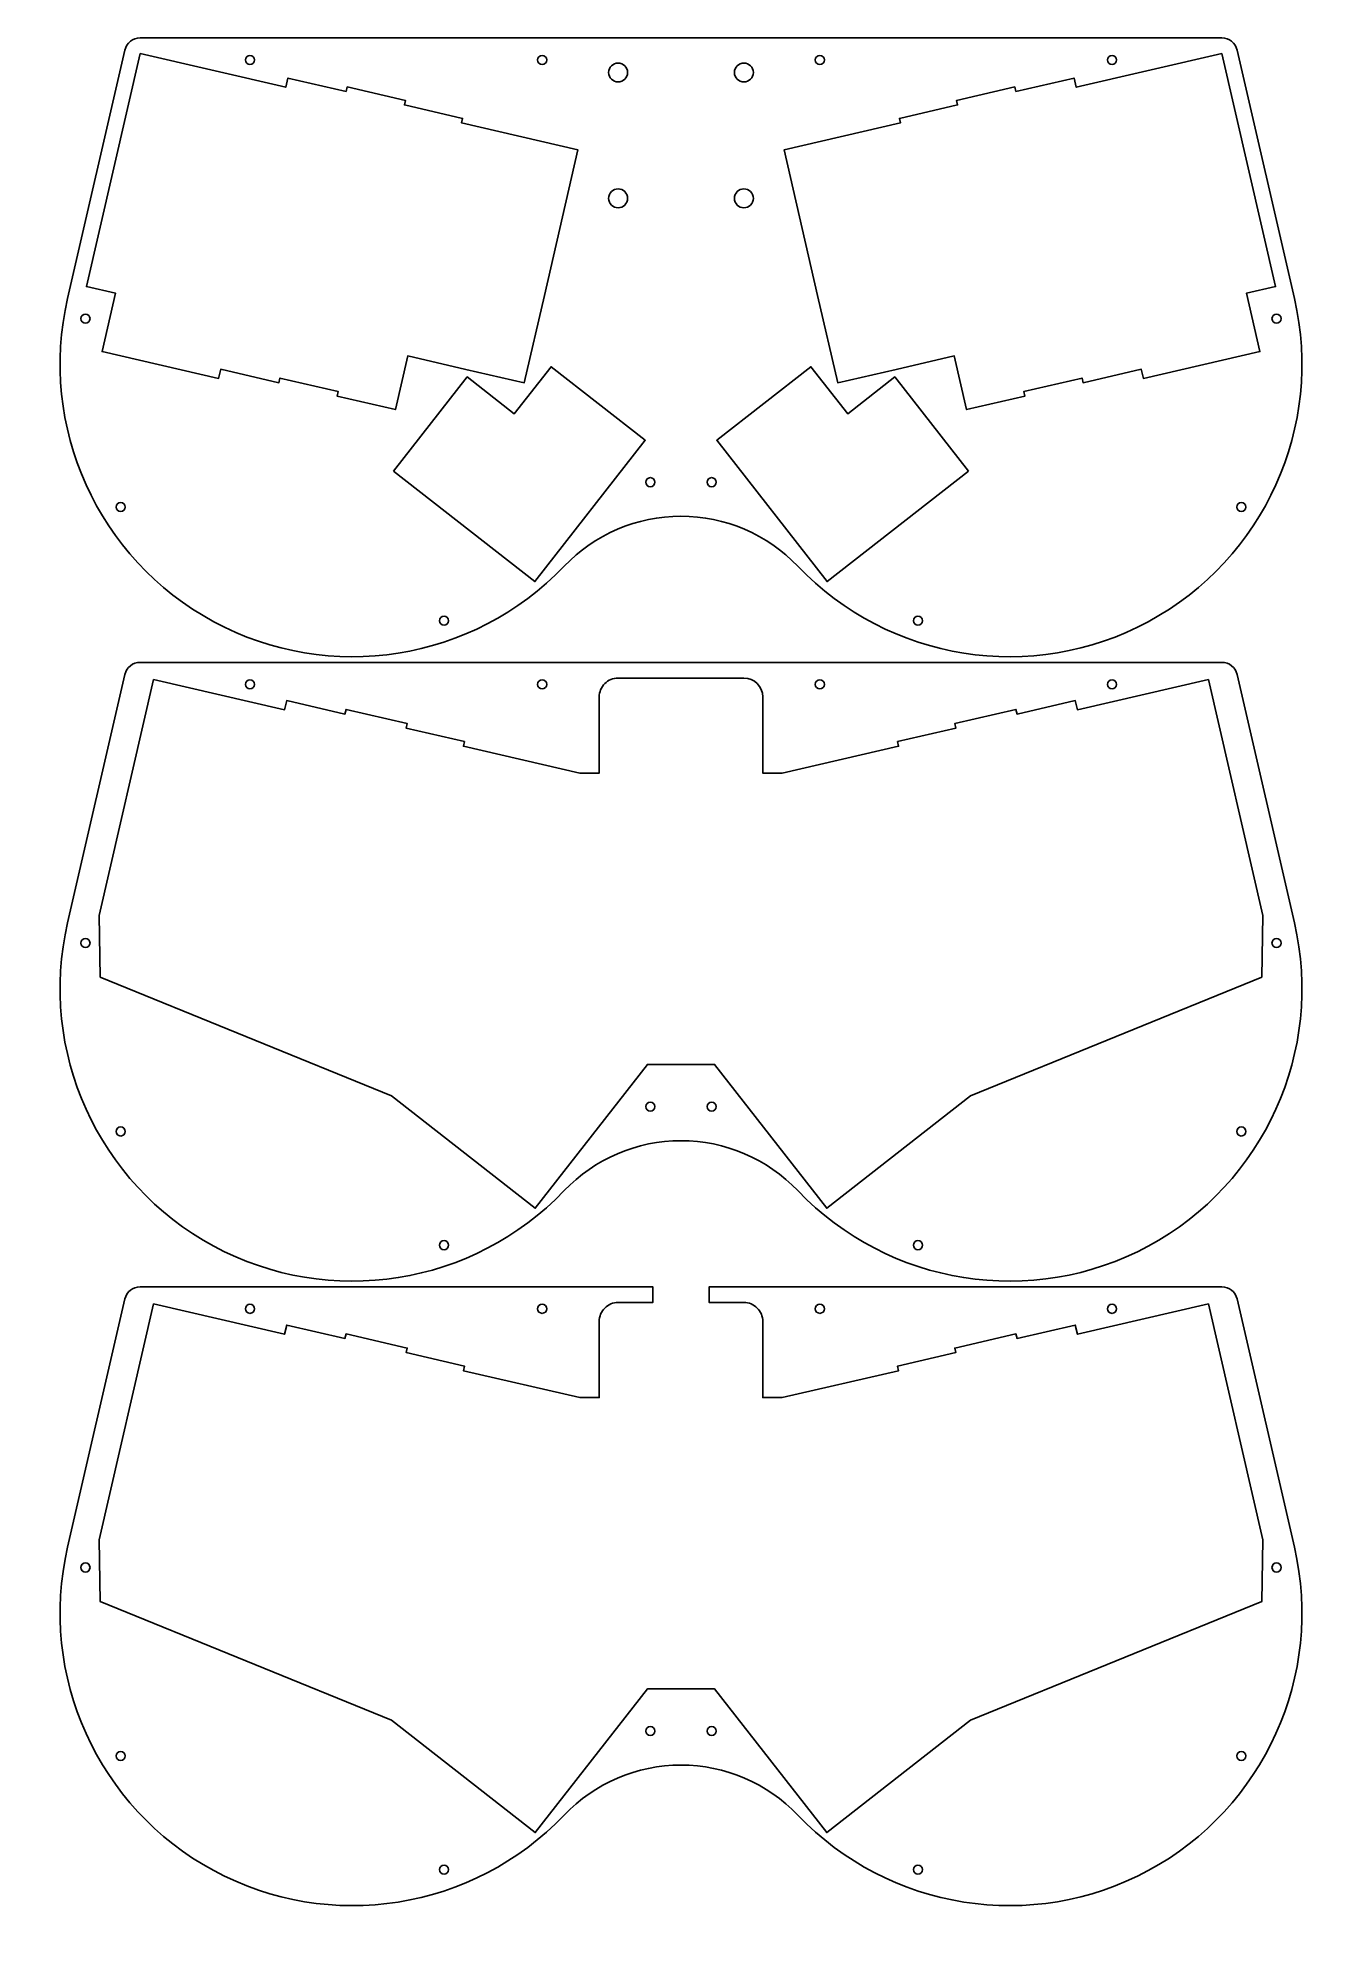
# Model space of a CAD drawing. Extents: x -4 to 405, y -6 to 597.
import ezdxf

# ---------------------------------------------------------------- set-up
doc = ezdxf.new("R2010")
doc.units = 0
doc.layers.get('0').update_dxf_attribs({"linetype": 'CONTINUOUS'})

msp = doc.modelspace()

# ---------------------------------------------------------------- linework, layer by layer
at = {"color": 1}
for points in [[(28.62647, 596.869674), (372.485915, 596.869674)], [(5.533583, 514.070454), (23.754619, 592.994429)], [(28.62647, 591.869674), (11.530189, 517.817549), (20.786704, 515.680514), (16.512634, 497.167482), (53.538697, 488.619343), (54.213549, 491.542454), (72.726582, 487.268382), (73.064007, 488.729938), (91.57704, 484.455868), (91.239612, 482.994313), (109.752645, 478.720243), (113.689286, 495.771718), (132.202319, 491.497649), (150.715349, 487.223579), (157.126455, 514.993125), (167.811629, 561.275704), (130.785566, 569.823844), (131.122994, 571.285399), (112.609964, 575.559469), (112.947389, 577.021024), (94.434359, 581.295094), (94.096931, 579.833539), (75.583901, 584.107609), (74.909046, 581.184499), (28.62647, 591.869674)], [(372.485915, 591.869674), (389.582175, 517.817549), (380.325682, 515.680514), (384.59974, 497.167482), (347.57368, 488.619343), (346.89883, 491.542454), (328.385786, 487.268382), (328.048361, 488.729938), (309.535345, 484.455868), (309.87277, 482.994313), (291.359726, 478.720243), (287.423093, 495.771718), (268.910058, 491.497649), (250.397025, 487.223579), (243.985921, 514.993125), (233.300745, 561.275704), (270.326808, 569.823844), (269.989383, 571.285399), (288.502424, 575.559469), (288.164999, 577.021024), (306.678015, 581.295094), (307.01544, 579.833539), (325.528484, 584.107609), (326.203333, 581.184499), (372.485915, 591.869674)], [(377.357748, 592.994429), (395.578805, 514.070454)], [(64.965496, 589.869674), (64.965496, 589.869674)], [(157.868073, 589.869674), (157.868073, 589.869674)], [(183.556186, 585.869674), (183.556186, 585.869674)], [(223.55619, 585.869674), (223.55619, 585.869674)], [(246.144303, 589.869674), (246.144303, 589.869674)], [(339.046872, 589.869674), (339.046872, 589.869674)], [(183.556186, 545.869673), (183.556186, 545.869673)], [(223.55619, 545.869673), (223.55619, 545.869673)], [(12.679419, 507.62395), (12.679419, 507.62395)], [(391.332941, 507.62395), (391.332941, 507.62395)], [(109.193853, 459.139107), (154.110465, 424.046402), (189.20317, 468.963014), (159.258763, 492.35815), (147.561194, 477.385948), (132.588989, 489.083514), (109.193853, 459.139107)], [(291.918526, 459.139107), (247.001909, 424.046402), (211.909204, 468.963014), (241.853614, 492.35815), (253.55118, 477.385948), (268.523385, 489.083514), (291.918526, 459.139107)], [(192.290484, 455.62813), (192.290484, 455.62813)], [(211.721893, 455.62813), (211.721893, 455.62813)], [(23.883712, 447.741766), (23.883712, 447.741766)], [(380.128662, 447.741766), (380.128662, 447.741766)], [(126.689494, 411.603695), (126.689494, 411.603695)], [(277.322882, 411.603695), (277.322882, 411.603695)], [(28.62647, 398.369673), (372.485915, 398.369673)], [(5.533583, 315.570452), (23.754619, 394.494428)], [(174.556187, 387.369673), (174.556187, 363.150412), (168.411292, 363.150412), (131.385229, 371.698552), (131.722654, 373.160107), (113.209624, 377.434178), (113.547049, 378.895732), (94.05965, 383.394754), (93.722222, 381.933199), (75.209192, 386.207269), (74.534337, 383.284159), (32.880019, 392.900816), (15.558786, 317.87432), (15.912974, 298.292771), (108.492017, 260.552929), (154.196642, 224.844565), (189.905006, 270.549189), (211.207368, 270.549189), (246.915735, 224.844565), (292.620357, 260.552929), (385.199405, 298.292771), (385.553594, 317.87432), (368.232347, 392.900816), (326.57804, 383.284159), (325.90319, 386.207269), (307.390146, 381.933199), (307.052721, 383.394754), (287.565333, 378.895732), (287.902758, 377.434178), (269.38972, 373.160107), (269.727147, 371.698552), (232.701085, 363.150412), (226.556187, 363.150412), (226.556187, 387.369673)], [(220.556188, 393.369673), (180.556189, 393.369673)], [(377.357748, 394.494428), (395.578805, 315.570452)], [(64.965496, 391.369673), (64.965496, 391.369673)], [(157.868073, 391.369673), (157.868073, 391.369673)], [(246.144303, 391.369673), (246.144303, 391.369673)], [(339.046872, 391.369673), (339.046872, 391.369673)], [(12.679419, 309.123949), (12.679419, 309.123949)], [(391.332941, 309.123949), (391.332941, 309.123949)], [(192.290484, 257.128129), (192.290484, 257.128129)], [(211.721893, 257.128129), (211.721893, 257.128129)], [(23.883712, 249.241764), (23.883712, 249.241764)], [(380.128662, 249.241764), (380.128662, 249.241764)], [(126.689494, 213.103694), (126.689494, 213.103694)], [(277.322882, 213.103694), (277.322882, 213.103694)], [(28.626466, 199.869665), (191.556183, 199.869665), (191.556183, 194.869665), (180.556185, 194.869665)], [(220.556184, 194.869665), (209.556184, 194.869665), (209.556184, 199.869665), (372.485912, 199.869665)], [(5.53358, 117.070444), (23.754615, 195.99442)], [(174.556183, 188.869665), (174.556183, 164.650404), (168.411288, 164.650404), (131.385226, 173.198544), (131.72265, 174.660099), (113.209621, 178.934169), (113.547045, 180.395724), (94.059646, 184.894746), (93.722218, 183.43319), (75.209189, 187.707261), (74.534333, 184.78415), (32.880015, 194.400808), (15.558783, 119.374312), (15.91297, 99.792763), (108.492014, 62.052921), (154.196638, 26.344557), (189.905002, 72.049181), (211.207364, 72.049181), (246.915731, 26.344557), (292.620353, 62.052921), (385.199402, 99.792763), (385.553591, 119.374312), (368.232343, 194.400808), (326.578036, 184.78415), (325.903187, 187.707261), (307.390143, 183.43319), (307.052718, 184.894746), (287.56533, 180.395724), (287.902755, 178.934169), (269.389716, 174.660099), (269.727144, 173.198544), (232.701081, 164.650404), (226.556184, 164.650404), (226.556184, 188.869665)], [(64.965493, 192.869665), (64.965493, 192.869665)], [(157.86807, 192.869665), (157.86807, 192.869665)], [(246.1443, 192.869665), (246.1443, 192.869665)], [(339.046868, 192.869665), (339.046868, 192.869665)], [(377.357745, 195.99442), (395.578802, 117.070444)], [(12.679415, 110.623941), (12.679415, 110.623941)], [(391.332938, 110.623941), (391.332938, 110.623941)], [(192.29048, 58.62812), (192.29048, 58.62812)], [(211.721889, 58.62812), (211.721889, 58.62812)], [(23.883709, 50.741756), (23.883709, 50.741756)], [(380.128659, 50.741756), (380.128659, 50.741756)], [(126.689491, 14.603686), (126.689491, 14.603686)], [(277.322879, 14.603686), (277.322879, 14.603686)]]:
    msp.add_lwpolyline(points, dxfattribs=at)
for points in [[(28.62647, 596.869674), (26.298365, 596.869675), (24.278328, 595.262865), (23.754619, 592.994429)], [(377.357748, 592.994429), (376.83404, 595.262858), (374.814013, 596.869666), (372.485915, 596.869674)], [(62.065496, 589.869674), (62.065496, 590.670487), (62.714684, 591.319674), (63.515495, 591.319674)], [(63.515495, 591.319674), (64.316309, 591.319674), (64.965496, 590.670487), (64.965496, 589.869674)], [(154.968074, 589.869674), (154.968074, 590.670487), (155.617261, 591.319674), (156.418072, 591.319674)], [(156.418072, 591.319674), (157.218886, 591.319674), (157.868073, 590.670487), (157.868073, 589.869674)], [(243.244303, 589.869674), (243.244303, 590.670487), (243.89349, 591.319674), (244.694304, 591.319674)], [(244.694304, 591.319674), (245.495116, 591.319674), (246.144303, 590.670487), (246.144303, 589.869674)], [(336.146869, 589.869674), (336.146869, 590.670487), (336.796065, 591.319674), (337.59687, 591.319674)], [(337.59687, 591.319674), (338.397676, 591.319674), (339.046872, 590.670487), (339.046872, 589.869674)], [(63.515495, 588.419674), (62.714684, 588.419674), (62.065496, 589.068861), (62.065496, 589.869674)], [(64.965496, 589.869674), (64.965496, 589.068861), (64.316309, 588.419674), (63.515495, 588.419674)], [(156.418072, 588.419674), (155.617261, 588.419674), (154.968074, 589.068861), (154.968074, 589.869674)], [(157.868073, 589.869674), (157.868073, 589.068861), (157.218886, 588.419674), (156.418072, 588.419674)], [(177.556186, 585.869674), (177.556186, 587.526528), (178.899333, 588.869674), (180.556186, 588.869674)], [(180.556186, 582.869674), (178.899333, 582.869674), (177.556186, 584.21282), (177.556186, 585.869674)], [(180.556186, 588.869674), (182.213039, 588.869674), (183.556186, 587.526528), (183.556186, 585.869674)], [(183.556186, 585.869674), (183.556186, 584.21282), (182.213039, 582.869674), (180.556186, 582.869674)], [(217.556191, 585.869674), (217.556191, 587.526528), (218.899337, 588.869674), (220.556191, 588.869674)], [(220.556191, 582.869674), (218.899337, 582.869674), (217.556191, 584.21282), (217.556191, 585.869674)], [(220.556191, 588.869674), (222.213044, 588.869674), (223.55619, 587.526528), (223.55619, 585.869674)], [(223.55619, 585.869674), (223.55619, 584.21282), (222.213044, 582.869674), (220.556191, 582.869674)], [(244.694304, 588.419674), (243.89349, 588.419674), (243.244303, 589.068861), (243.244303, 589.869674)], [(246.144303, 589.869674), (246.144303, 589.068861), (245.495116, 588.419674), (244.694304, 588.419674)], [(337.59687, 588.419674), (336.796065, 588.419674), (336.146869, 589.068861), (336.146869, 589.869674)], [(339.046872, 589.869674), (339.046872, 589.068861), (338.397676, 588.419674), (337.59687, 588.419674)], [(177.556186, 545.869673), (177.556186, 547.526526), (178.899333, 548.869673), (180.556186, 548.869673)], [(180.556186, 548.869673), (182.213039, 548.869673), (183.556186, 547.526526), (183.556186, 545.869673)], [(217.556191, 545.869673), (217.556191, 547.526526), (218.899337, 548.869673), (220.556191, 548.869673)], [(220.556191, 548.869673), (222.213044, 548.869673), (223.55619, 547.526526), (223.55619, 545.869673)], [(180.556186, 542.869673), (178.899333, 542.869673), (177.556186, 544.212817), (177.556186, 545.869673)], [(183.556186, 545.869673), (183.556186, 544.212817), (182.213039, 542.869673), (180.556186, 542.869673)], [(220.556191, 542.869673), (218.899337, 542.869673), (217.556191, 544.212817), (217.556191, 545.869673)], [(223.55619, 545.869673), (223.55619, 544.212817), (222.213044, 542.869673), (220.556191, 542.869673)], [(5.533583, 514.070454), (-3.88905, 473.256538), (15.135912, 431.180021), (52.003148, 411.296141)], [(349.109242, 411.296124), (385.976485, 431.180005), (405.001448, 473.256532), (395.578805, 514.070454)], [(9.779419, 507.62395), (9.779419, 508.424762), (10.428606, 509.073949), (11.229418, 509.073949)], [(11.229418, 506.173949), (10.428606, 506.173949), (9.779419, 506.823136), (9.779419, 507.62395)], [(11.229418, 509.073949), (12.030231, 509.073949), (12.679419, 508.424762), (12.679419, 507.62395)], [(12.679419, 507.62395), (12.679419, 506.823136), (12.030231, 506.173949), (11.229418, 506.173949)], [(388.432938, 507.62395), (388.432938, 508.424762), (389.082134, 509.073949), (389.88294, 509.073949)], [(389.88294, 506.173949), (389.082134, 506.173949), (388.432938, 506.823136), (388.432938, 507.62395)], [(389.88294, 509.073949), (390.683745, 509.073949), (391.332941, 508.424762), (391.332941, 507.62395)], [(391.332941, 507.62395), (391.332941, 506.823136), (390.683745, 506.173949), (389.88294, 506.173949)], [(189.390484, 455.62813), (189.390484, 456.428944), (190.039671, 457.078131), (190.840485, 457.078131)], [(190.840485, 454.178131), (190.039671, 454.178131), (189.390484, 454.827319), (189.390484, 455.62813)], [(190.840485, 457.078131), (191.641299, 457.078131), (192.290484, 456.428944), (192.290484, 455.62813)], [(192.290484, 455.62813), (192.290484, 454.827319), (191.641299, 454.178131), (190.840485, 454.178131)], [(208.82189, 455.62813), (208.82189, 456.428944), (209.471077, 457.078131), (210.271891, 457.078131)], [(210.271891, 454.178131), (209.471077, 454.178131), (208.82189, 454.827319), (208.82189, 455.62813)], [(210.271891, 457.078131), (211.072705, 457.078131), (211.721893, 456.428944), (211.721893, 455.62813)], [(211.721893, 455.62813), (211.721893, 454.827319), (211.072705, 454.178131), (210.271891, 454.178131)], [(20.983712, 447.741766), (20.983712, 448.542577), (21.632899, 449.191764), (22.433712, 449.191764)], [(22.433712, 446.291764), (21.632899, 446.291764), (20.983712, 446.940952), (20.983712, 447.741766)], [(22.433712, 449.191764), (23.234525, 449.191764), (23.883712, 448.542577), (23.883712, 447.741766)], [(23.883712, 447.741766), (23.883712, 446.940952), (23.234525, 446.291764), (22.433712, 446.291764)], [(377.22866, 447.741766), (377.22866, 448.542577), (377.877855, 449.191764), (378.678661, 449.191764)], [(378.678661, 446.291764), (377.877855, 446.291764), (377.22866, 446.940952), (377.22866, 447.741766)], [(378.678661, 449.191764), (379.479467, 449.191764), (380.128662, 448.542577), (380.128662, 447.741766)], [(380.128662, 447.741766), (380.128662, 446.940952), (379.479467, 446.291764), (378.678661, 446.291764)], [(200.556188, 444.813067), (186.522966, 444.813067), (173.100801, 439.071311), (163.409162, 428.922248)], [(237.703214, 428.922248), (228.011575, 439.071311), (214.589411, 444.813067), (200.556188, 444.813067)], [(52.003148, 411.296141), (88.870384, 391.412262), (134.48078, 398.628512), (163.409162, 428.922248)], [(237.703214, 428.922248), (266.631595, 398.6285), (312.241999, 391.412242), (349.109242, 411.296124)], [(123.789494, 411.603695), (123.789494, 412.404507), (124.438682, 413.053694), (125.239493, 413.053694)], [(125.239493, 410.153694), (124.438682, 410.153694), (123.789494, 410.802881), (123.789494, 411.603695)], [(125.239493, 413.053694), (126.040307, 413.053694), (126.689494, 412.404507), (126.689494, 411.603695)], [(126.689494, 411.603695), (126.689494, 410.802881), (126.040307, 410.153694), (125.239493, 410.153694)], [(274.422882, 411.603695), (274.422882, 412.404507), (275.072069, 413.053694), (275.872883, 413.053694)], [(275.872883, 410.153694), (275.072069, 410.153694), (274.422882, 410.802881), (274.422882, 411.603695)], [(275.872883, 413.053694), (276.673695, 413.053694), (277.322882, 412.404507), (277.322882, 411.603695)], [(277.322882, 411.603695), (277.322882, 410.802881), (276.673695, 410.153694), (275.872883, 410.153694)], [(28.62647, 398.369673), (26.298365, 398.369673), (24.278328, 396.762864), (23.754619, 394.494428)], [(377.357748, 394.494428), (376.83404, 396.762857), (374.814013, 398.369665), (372.485915, 398.369673)], [(62.065496, 391.369673), (62.065496, 392.170486), (62.714684, 392.819673), (63.515495, 392.819673)], [(63.515495, 392.819673), (64.316309, 392.819673), (64.965496, 392.170486), (64.965496, 391.369673)], [(154.968074, 391.369673), (154.968074, 392.170486), (155.617261, 392.819673), (156.418072, 392.819673)], [(156.418072, 392.819673), (157.218886, 392.819673), (157.868073, 392.170486), (157.868073, 391.369673)], [(176.313547, 391.612314), (175.188328, 390.487096), (174.556187, 388.960972), (174.556187, 387.369673)], [(180.556189, 393.369673), (178.964889, 393.369674), (177.438765, 392.737533), (176.313547, 391.612314)], [(226.556187, 387.369673), (226.556187, 390.683381), (223.869896, 393.369673), (220.556188, 393.369673)], [(243.244303, 391.369673), (243.244303, 392.170486), (243.89349, 392.819673), (244.694304, 392.819673)], [(244.694304, 392.819673), (245.495116, 392.819673), (246.144303, 392.170486), (246.144303, 391.369673)], [(336.146869, 391.369673), (336.146869, 392.170486), (336.796065, 392.819673), (337.59687, 392.819673)], [(337.59687, 392.819673), (338.397676, 392.819673), (339.046872, 392.170486), (339.046872, 391.369673)], [(63.515495, 389.919673), (62.714684, 389.919673), (62.065496, 390.56886), (62.065496, 391.369673)], [(64.965496, 391.369673), (64.965496, 390.56886), (64.316309, 389.919673), (63.515495, 389.919673)], [(156.418072, 389.919673), (155.617261, 389.919673), (154.968074, 390.56886), (154.968074, 391.369673)], [(157.868073, 391.369673), (157.868073, 390.56886), (157.218886, 389.919673), (156.418072, 389.919673)], [(244.694304, 389.919673), (243.89349, 389.919673), (243.244303, 390.56886), (243.244303, 391.369673)], [(246.144303, 391.369673), (246.144303, 390.56886), (245.495116, 389.919673), (244.694304, 389.919673)], [(337.59687, 389.919673), (336.796065, 389.919673), (336.146869, 390.56886), (336.146869, 391.369673)], [(339.046872, 391.369673), (339.046872, 390.56886), (338.397676, 389.919673), (337.59687, 389.919673)], [(5.533583, 315.570452), (-3.88905, 274.756537), (15.135912, 232.68002), (52.003148, 212.79614)], [(349.109242, 212.796122), (385.976485, 232.680004), (405.001448, 274.756531), (395.578805, 315.570452)], [(9.779419, 309.123949), (9.779419, 309.92476), (10.428606, 310.573948), (11.229418, 310.573948)], [(11.229418, 307.673948), (10.428606, 307.673948), (9.779419, 308.323135), (9.779419, 309.123949)], [(11.229418, 310.573948), (12.030231, 310.573948), (12.679419, 309.92476), (12.679419, 309.123949)], [(12.679419, 309.123949), (12.679419, 308.323135), (12.030231, 307.673948), (11.229418, 307.673948)], [(388.432938, 309.123949), (388.432938, 309.92476), (389.082134, 310.573948), (389.88294, 310.573948)], [(389.88294, 307.673948), (389.082134, 307.673948), (388.432938, 308.323135), (388.432938, 309.123949)], [(389.88294, 310.573948), (390.683745, 310.573948), (391.332941, 309.92476), (391.332941, 309.123949)], [(391.332941, 309.123949), (391.332941, 308.323135), (390.683745, 307.673948), (389.88294, 307.673948)], [(189.390484, 257.128129), (189.390484, 257.928943), (190.039671, 258.57813), (190.840485, 258.57813)], [(190.840485, 255.67813), (190.039671, 255.67813), (189.390484, 256.327317), (189.390484, 257.128129)], [(190.840485, 258.57813), (191.641299, 258.57813), (192.290484, 257.928943), (192.290484, 257.128129)], [(192.290484, 257.128129), (192.290484, 256.327317), (191.641299, 255.67813), (190.840485, 255.67813)], [(208.82189, 257.128129), (208.82189, 257.928943), (209.471077, 258.57813), (210.271891, 258.57813)], [(210.271891, 255.67813), (209.471077, 255.67813), (208.82189, 256.327317), (208.82189, 257.128129)], [(210.271891, 258.57813), (211.072705, 258.57813), (211.721893, 257.928943), (211.721893, 257.128129)], [(211.721893, 257.128129), (211.721893, 256.327317), (211.072705, 255.67813), (210.271891, 255.67813)], [(20.983712, 249.241764), (20.983712, 250.042576), (21.632899, 250.691763), (22.433712, 250.691763)], [(22.433712, 247.791763), (21.632899, 247.791763), (20.983712, 248.44095), (20.983712, 249.241764)], [(22.433712, 250.691763), (23.234525, 250.691763), (23.883712, 250.042576), (23.883712, 249.241764)], [(23.883712, 249.241764), (23.883712, 248.44095), (23.234525, 247.791763), (22.433712, 247.791763)], [(377.22866, 249.241764), (377.22866, 250.042576), (377.877855, 250.691763), (378.678661, 250.691763)], [(378.678661, 247.791763), (377.877855, 247.791763), (377.22866, 248.44095), (377.22866, 249.241764)], [(378.678661, 250.691763), (379.479467, 250.691763), (380.128662, 250.042576), (380.128662, 249.241764)], [(380.128662, 249.241764), (380.128662, 248.44095), (379.479467, 247.791763), (378.678661, 247.791763)], [(200.556188, 246.313066), (186.522966, 246.313066), (173.100801, 240.571309), (163.409162, 230.422247)], [(237.703214, 230.422247), (228.011575, 240.571309), (214.589411, 246.313066), (200.556188, 246.313066)], [(52.003148, 212.79614), (88.870384, 192.912261), (134.48078, 200.128511), (163.409162, 230.422247)], [(237.703214, 230.422247), (266.631595, 200.128499), (312.241999, 192.912241), (349.109242, 212.796122)], [(123.789494, 213.103694), (123.789494, 213.904505), (124.438682, 214.553693), (125.239493, 214.553693)], [(125.239493, 211.653693), (124.438682, 211.653693), (123.789494, 212.30288), (123.789494, 213.103694)], [(125.239493, 214.553693), (126.040307, 214.553693), (126.689494, 213.904505), (126.689494, 213.103694)], [(126.689494, 213.103694), (126.689494, 212.30288), (126.040307, 211.653693), (125.239493, 211.653693)], [(274.422882, 213.103694), (274.422882, 213.904505), (275.072069, 214.553693), (275.872883, 214.553693)], [(275.872883, 211.653693), (275.072069, 211.653693), (274.422882, 212.30288), (274.422882, 213.103694)], [(275.872883, 214.553693), (276.673695, 214.553693), (277.322882, 213.904505), (277.322882, 213.103694)], [(277.322882, 213.103694), (277.322882, 212.30288), (276.673695, 211.653693), (275.872883, 211.653693)], [(28.626466, 199.869669), (26.29836, 199.869669), (24.278323, 198.262857), (23.754615, 195.994419)], [(377.357745, 195.994419), (376.834039, 198.26285), (374.814011, 199.86966), (372.485912, 199.869669)], [(62.065493, 192.869665), (62.065493, 193.670478), (62.71468, 194.319665), (63.515491, 194.319665)], [(63.515491, 191.419665), (62.71468, 191.419665), (62.065493, 192.068852), (62.065493, 192.869665)], [(63.515491, 194.319665), (64.316305, 194.319665), (64.965493, 193.670478), (64.965493, 192.869665)], [(64.965493, 192.869665), (64.965493, 192.068852), (64.316305, 191.419665), (63.515491, 191.419665)], [(154.96807, 192.869665), (154.96807, 193.670478), (155.617257, 194.319665), (156.418069, 194.319665)], [(156.418069, 191.419665), (155.617257, 191.419665), (154.96807, 192.068852), (154.96807, 192.869665)], [(156.418069, 194.319665), (157.218883, 194.319665), (157.86807, 193.670478), (157.86807, 192.869665)], [(157.86807, 192.869665), (157.86807, 192.068852), (157.218883, 191.419665), (156.418069, 191.419665)], [(176.313538, 193.112315), (175.188318, 191.987093), (174.556179, 190.460965), (174.556183, 188.869663)], [(180.556185, 194.869679), (178.964883, 194.869679), (177.438757, 194.237536), (176.313538, 193.112315)], [(224.79883, 193.112314), (223.673612, 194.237535), (222.147486, 194.869679), (220.556184, 194.869679)], [(226.556184, 188.869663), (226.556188, 190.460964), (225.924049, 191.987092), (224.79883, 193.112314)], [(243.2443, 192.869665), (243.2443, 193.670478), (243.893487, 194.319665), (244.694301, 194.319665)], [(244.694301, 191.419665), (243.893487, 191.419665), (243.2443, 192.068852), (243.2443, 192.869665)], [(244.694301, 194.319665), (245.495112, 194.319665), (246.1443, 193.670478), (246.1443, 192.869665)], [(246.1443, 192.869665), (246.1443, 192.068852), (245.495112, 191.419665), (244.694301, 191.419665)], [(336.146866, 192.869665), (336.146866, 193.670478), (336.796061, 194.319665), (337.596867, 194.319665)], [(337.596867, 191.419665), (336.796061, 191.419665), (336.146866, 192.068852), (336.146866, 192.869665)], [(337.596867, 194.319665), (338.397672, 194.319665), (339.046868, 193.670478), (339.046868, 192.869665)], [(339.046868, 192.869665), (339.046868, 192.068852), (338.397672, 191.419665), (337.596867, 191.419665)], [(5.53358, 117.070439), (-3.889046, 76.256525), (15.135919, 34.180014), (52.003153, 14.296139)], [(349.10923, 14.296121), (385.976471, 34.179999), (405.001437, 76.256519), (395.578802, 117.070439)], [(9.779415, 110.623941), (9.779415, 111.424752), (10.428602, 112.07394), (11.229415, 112.07394)], [(11.229415, 109.17394), (10.428602, 109.17394), (9.779415, 109.823127), (9.779415, 110.623941)], [(11.229415, 112.07394), (12.030228, 112.07394), (12.679415, 111.424752), (12.679415, 110.623941)], [(12.679415, 110.623941), (12.679415, 109.823127), (12.030228, 109.17394), (11.229415, 109.17394)], [(388.432935, 110.623941), (388.432935, 111.424752), (389.082131, 112.07394), (389.882936, 112.07394)], [(389.882936, 109.17394), (389.082131, 109.17394), (388.432935, 109.823127), (388.432935, 110.623941)], [(389.882936, 112.07394), (390.683742, 112.07394), (391.332938, 111.424752), (391.332938, 110.623941)], [(391.332938, 110.623941), (391.332938, 109.823127), (390.683742, 109.17394), (389.882936, 109.17394)], [(189.39048, 58.62812), (189.39048, 59.428934), (190.039668, 60.078122), (190.840482, 60.078122)], [(190.840482, 57.178122), (190.039668, 57.178122), (189.39048, 57.827309), (189.39048, 58.62812)], [(190.840482, 60.078122), (191.641296, 60.078122), (192.29048, 59.428934), (192.29048, 58.62812)], [(192.29048, 58.62812), (192.29048, 57.827309), (191.641296, 57.178122), (190.840482, 57.178122)], [(208.821887, 58.62812), (208.821887, 59.428934), (209.471074, 60.078122), (210.271888, 60.078122)], [(210.271888, 57.178122), (209.471074, 57.178122), (208.821887, 57.827309), (208.821887, 58.62812)], [(210.271888, 60.078122), (211.072702, 60.078122), (211.721889, 59.428934), (211.721889, 58.62812)], [(211.721889, 58.62812), (211.721889, 57.827309), (211.072702, 57.178122), (210.271888, 57.178122)], [(20.983708, 50.741756), (20.983708, 51.542567), (21.632896, 52.191755), (22.433709, 52.191755)], [(22.433709, 49.291755), (21.632896, 49.291755), (20.983708, 49.940942), (20.983708, 50.741756)], [(22.433709, 52.191755), (23.234522, 52.191755), (23.883709, 51.542567), (23.883709, 50.741756)], [(23.883709, 50.741756), (23.883709, 49.940942), (23.234522, 49.291755), (22.433709, 49.291755)], [(377.228656, 50.741756), (377.228656, 51.542567), (377.877852, 52.191755), (378.678658, 52.191755)], [(378.678658, 49.291755), (377.877852, 49.291755), (377.228656, 49.940942), (377.228656, 50.741756)], [(378.678658, 52.191755), (379.479463, 52.191755), (380.128659, 51.542567), (380.128659, 50.741756)], [(380.128659, 50.741756), (380.128659, 49.940942), (379.479463, 49.291755), (378.678658, 49.291755)], [(200.556185, 47.813064), (186.522962, 47.813064), (173.100798, 42.071307), (163.409159, 31.922244)], [(237.703211, 31.922244), (228.011572, 42.071307), (214.589408, 47.813064), (200.556185, 47.813064)], [(52.003153, 14.296139), (88.870386, -5.587737), (134.480777, 1.628513), (163.409159, 31.922244)], [(237.703211, 31.922244), (266.63159, 1.628501), (312.241989, -5.587757), (349.10923, 14.296121)], [(123.789491, 14.603686), (123.789491, 15.404497), (124.438678, 16.053685), (125.23949, 16.053685)], [(125.23949, 13.153685), (124.438678, 13.153685), (123.789491, 13.802872), (123.789491, 14.603686)], [(125.23949, 16.053685), (126.040304, 16.053685), (126.689491, 15.404497), (126.689491, 14.603686)], [(126.689491, 14.603686), (126.689491, 13.802872), (126.040304, 13.153685), (125.23949, 13.153685)], [(274.422879, 14.603686), (274.422879, 15.404497), (275.072066, 16.053685), (275.87288, 16.053685)], [(275.87288, 13.153685), (275.072066, 13.153685), (274.422879, 13.802872), (274.422879, 14.603686)], [(275.87288, 16.053685), (276.673691, 16.053685), (277.322879, 15.404497), (277.322879, 14.603686)], [(277.322879, 14.603686), (277.322879, 13.802872), (276.673691, 13.153685), (275.87288, 13.153685)]]:
    msp.add_open_spline(points, degree=3, dxfattribs=at)

doc.saveas('drawing.dxf')
